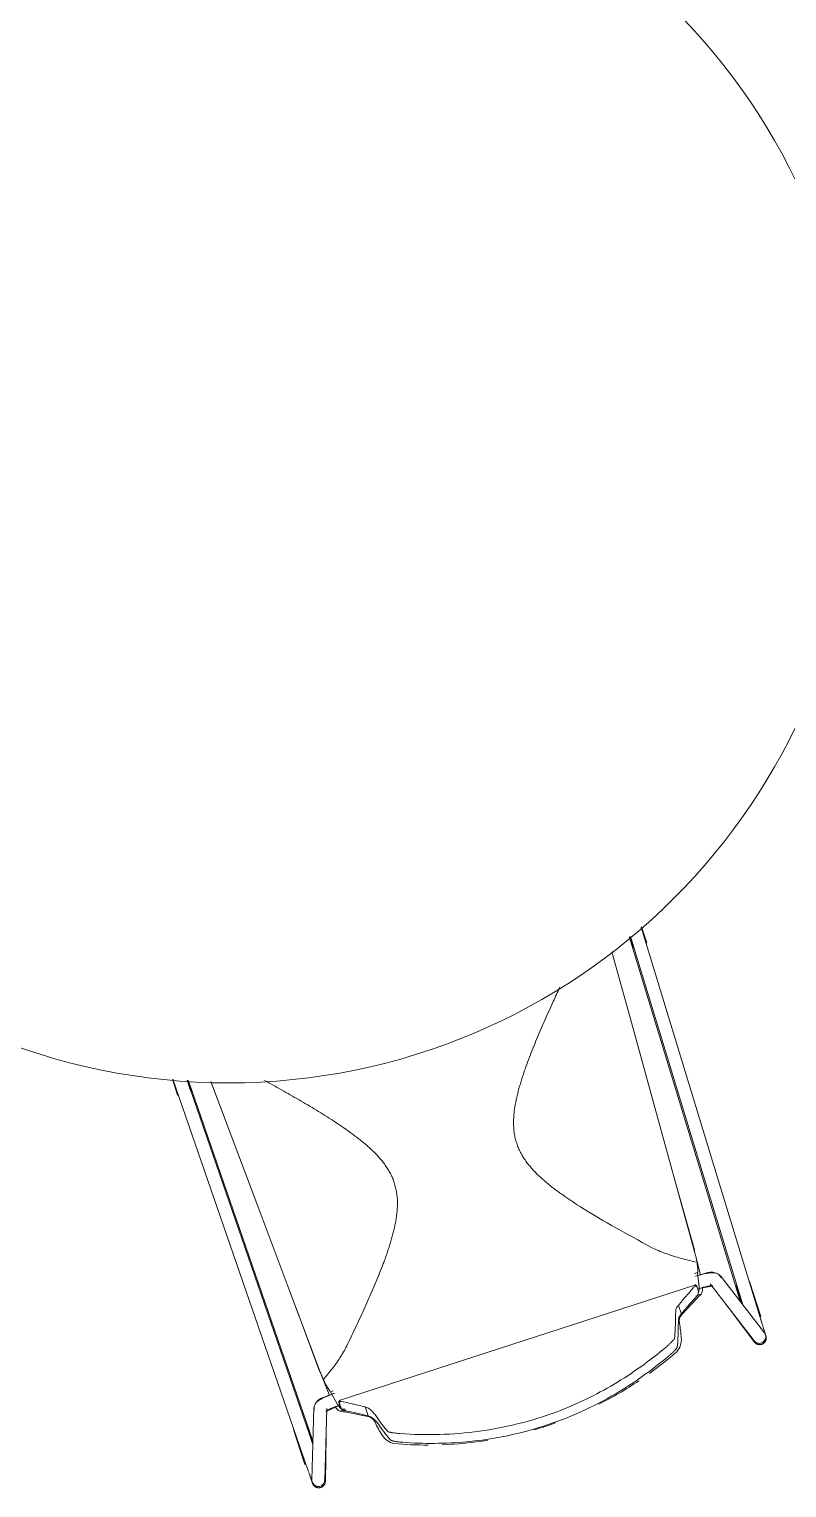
# Model space of a CAD drawing. Header units: inches. Extents: x 1135 to 11974, y 1600 to 2477.
# Drawn here: x 1375.6 to 1408, y 2036.3 to 2098.9 of the extents above; entities that cross this region are included whole.
import ezdxf

# ---------------------------------------------------------------- set-up
doc = ezdxf.new("R2010")
doc.units = ezdxf.units.IN
doc.header["$MEASUREMENT"] = 0
doc.layers.add('I-FURN', color=47, linetype='Continuous', lineweight=9)

# ---------------------------------------------------------------- blocks, each defined once
blk = doc.blocks.new('Combo - Work Table Chairs - Seats 5 - 4-6 Diameter - Combo - Work Table Chairs - Seats 5 - 4-6 Diameter-4124620-MEZ - Tel_Data_Elec Plan')
at = {"layer": 'I-FURN'}
for p, q in [((-26.761, 3.461), (-43.319, -2.257)), ((-26.76, 3.479), (-27.447, 3.256)), ((-27.436, 3.224), (-27.447, 3.256)), ((-42.424, -2.541), (-26.8, 2.855)), ((-42.28, -2.545), (-26.835, 2.789)), ((-27.258, 2.674), (-27.266, 2.699)), ((-26.803, 2.822), (-27.258, 2.674)), ((-27.256, 2.667), (-27.258, 2.674)), ((-26.803, 2.814), (-27.256, 2.667)), ((-27.212, 2.717), (-26.801, 2.85)), ((-41.79, -1.715), (-43.289, -2.202)), ((-39.296, -2.829), (-36.544, -1.809)), ((-40.869, -2.585), (-43.952, -2.496)), ((-43.319, -2.257), (-43.551, -2.337)), ((-43.279, -2.234), (-43.289, -2.202)), ((-42.658, -2.032), (-43.279, -2.234)), ((-42.387, -2.524), (-41.609, -2.272)), ((-41.601, -2.297), (-42.358, -2.543)), ((-41.599, -2.303), (-42.337, -2.543)), ((-41.609, -2.272), (-41.601, -2.297)), ((-41.601, -2.297), (-41.599, -2.303)), ((-44.05, -2.509), (-44.104, -2.528)), ((-44.057, -2.512), (-44.09, -2.524)), ((-44.016, -3.076), (-42.08, -3.109)), ((-43.968, -3.055), (-40.885, -3.145)), ((-40.896, -2.6), (-40.96, -2.598)), ((-40.327, -3.258), (-40.429, -2.945)), ((-39.296, -2.829), (-39.411, -2.89)), ((-41.004, -3.136), (-40.831, -3.508)), ((-40.637, -3.659), (-40.861, -3.732)), ((-40.775, -3.635), (-40.754, -3.697)), ((-40.649, -3.679), (-40.638, -3.662)), ((-35.593, -18.913), (-40.532, -3.712)), ((-40.127, -3.411), (-40.17, -3.277)), ((-41.055, -3.986), (-41.232, -4.895)), ((-40.911, -3.768), (-40.934, -3.8)), ((-40.926, -3.859), (-40.907, -3.917)), ((-41.211, -4.906), (-40.827, -4.781)), ((-20.634, -16.155), (-36.436, -20.97)), ((-20.671, -16.113), (-36.322, -20.882)), ((-21.103, -16.268), (-20.661, -16.124)), ((-21.101, -16.274), (-21.103, -16.268)), ((-21.101, -16.274), (-20.656, -16.13)), ((-21.093, -16.299), (-21.101, -16.274)), ((-20.637, -16.151), (-21.039, -16.282)), ((-36.993, -21.725), (-20.229, -16.617)), ((-20.912, -16.856), (-20.923, -16.824)), ((-20.912, -16.856), (-20.217, -16.63)), ((-31.294, -18.118), (-34.075, -18.898)), ((-36.855, -18.364), (-36.178, -18.996)), ((-36.464, -18.219), (-36.836, -18.34)), ((-35.958, -19.064), (-35.925, -19.073)), ((-35.851, -19.073), (-35.925, -19.073)), ((-35.651, -19), (-35.863, -19.069)), ((-35.851, -19.073), (-35.639, -19.004)), ((-35.767, -19.046), (-35.745, -19.115)), ((-35.716, -19.251), (-35.638, -19.653)), ((-35.593, -18.913), (-35.597, -18.967)), ((-35.059, -19.47), (-35.161, -19.157)), ((-35.043, -19.057), (-35.092, -18.907)), ((-35.546, -19.577), (-37.992, -21.465)), ((-37.65, -21.908), (-35.204, -20.02)), ((-35.285, -20.063), (-35.234, -20.024)), ((-36.492, -20.308), (-38.039, -21.473)), ((-36.937, -21.752), (-35.438, -21.265)), ((-35.618, -20.709), (-36.396, -20.961)), ((-36.384, -20.93), (-35.627, -20.683)), ((-36.368, -20.917), (-35.629, -20.677)), ((-35.629, -20.677), (-35.627, -20.683)), ((-35.627, -20.683), (-35.618, -20.709)), ((-37.228, -21.797), (-36.993, -21.726)), ((-36.947, -21.72), (-36.326, -21.518)), ((-36.937, -21.752), (-36.947, -21.72)), ((-37.787, -21.968), (-37.733, -21.951)), ((-37.774, -21.963), (-37.74, -21.953))]:
    blk.add_line(p, q, dxfattribs=at)
at = {"layer": 'I-FURN', "flags": 128}
for points in [[(-32.439, -0.264), (-28.94, 1.053), (-26.855, 1.838)], [(-39.292, -2.843), (-35.864, -1.553), (-32.439, -0.264)], [(-44.107, -2.53), (-44.106, -2.529), (-44.104, -2.529), (-44.101, -2.528), (-44.097, -2.526), (-44.091, -2.524), (-44.084, -2.522), (-44.076, -2.519), (-44.067, -2.516), (-44.056, -2.512), (-44.045, -2.508), (-44.032, -2.504), (-44.018, -2.499), (-44.003, -2.494), (-43.987, -2.488), (-43.969, -2.482), (-43.951, -2.476), (-43.932, -2.469), (-43.911, -2.462), (-43.89, -2.455), (-43.868, -2.447), (-43.845, -2.439), (-43.821, -2.431), (-43.796, -2.422), (-43.771, -2.414), (-43.745, -2.404), (-43.718, -2.395), (-43.69, -2.386), (-43.662, -2.376), (-43.634, -2.366), (-43.604, -2.356), (-43.575, -2.346), (-43.545, -2.335), (-43.514, -2.325), (-43.484, -2.314), (-43.453, -2.304), (-43.422, -2.293), (-43.39, -2.282), (-43.359, -2.271), (-43.327, -2.26), (-43.319, -2.257)], [(-43.924, -3.059), (-43.935, -3.062), (-43.946, -3.065), (-43.956, -3.068), (-43.967, -3.07), (-43.979, -3.072), (-43.99, -3.073), (-44.001, -3.074), (-44.012, -3.074), (-44.023, -3.074), (-44.034, -3.074), (-44.046, -3.073), (-44.057, -3.071), (-44.068, -3.069), (-44.079, -3.067), (-44.09, -3.064), (-44.1, -3.061), (-44.111, -3.058), (-44.121, -3.054), (-44.132, -3.049), (-44.142, -3.044), (-44.152, -3.039), (-44.161, -3.033), (-44.171, -3.027), (-44.18, -3.021), (-44.189, -3.014), (-44.198, -3.007), (-44.206, -3), (-44.214, -2.992), (-44.222, -2.984), (-44.229, -2.975), (-44.236, -2.967), (-44.243, -2.958), (-44.249, -2.948), (-44.255, -2.939), (-44.261, -2.929), (-44.266, -2.919), (-44.271, -2.909), (-44.275, -2.899), (-44.279, -2.889), (-44.283, -2.878), (-44.286, -2.867), (-44.289, -2.856), (-44.291, -2.845), (-44.293, -2.834), (-44.294, -2.823), (-44.295, -2.812), (-44.295, -2.801), (-44.296, -2.79), (-44.295, -2.778), (-44.294, -2.767), (-44.293, -2.756), (-44.291, -2.745), (-44.289, -2.734), (-44.286, -2.723), (-44.283, -2.712), (-44.28, -2.702), (-44.276, -2.691), (-44.272, -2.681), (-44.267, -2.671), (-44.262, -2.661), (-44.256, -2.651), (-44.25, -2.642), (-44.244, -2.632), (-44.237, -2.623), (-44.23, -2.615), (-44.223, -2.606), (-44.215, -2.598), (-44.207, -2.59), (-44.199, -2.583), (-44.19, -2.576), (-44.181, -2.569), (-44.172, -2.562), (-44.163, -2.556), (-44.153, -2.55), (-44.143, -2.545), (-44.133, -2.54), (-44.123, -2.536), (-44.113, -2.532), (-44.107, -2.53)], [(-44.09, -2.524), (-44.096, -2.526), (-44.1, -2.527), (-44.104, -2.529), (-44.106, -2.529), (-44.107, -2.53)], [(-43.881, -3.044), (-43.891, -3.048), (-43.899, -3.05), (-43.907, -3.053), (-43.913, -3.055), (-43.917, -3.057), (-43.921, -3.058), (-43.923, -3.059), (-43.924, -3.059)], [(-43.924, -3.059), (-43.924, -3.059), (-43.922, -3.058), (-43.918, -3.057), (-43.914, -3.055), (-43.908, -3.054), (-43.907, -3.053)], [(-41.019, -3.096), (-41.018, -3.097), (-41.015, -3.1), (-41.011, -3.105), (-41.006, -3.112), (-41.001, -3.12), (-40.994, -3.13), (-40.987, -3.141), (-40.979, -3.153), (-40.971, -3.167), (-40.963, -3.182), (-40.954, -3.198), (-40.945, -3.215), (-40.936, -3.233), (-40.926, -3.252), (-40.916, -3.272), (-40.907, -3.293), (-40.897, -3.315), (-40.887, -3.337), (-40.877, -3.36), (-40.867, -3.384), (-40.857, -3.408), (-40.847, -3.433), (-40.837, -3.458), (-40.828, -3.483), (-40.818, -3.509), (-40.809, -3.536), (-40.799, -3.562), (-40.79, -3.589), (-40.781, -3.616), (-40.775, -3.635)], [(-40.869, -2.585), (-40.815, -2.591), (-40.769, -2.604), (-40.732, -2.62), (-40.7, -2.638), (-40.674, -2.656), (-40.651, -2.674), (-40.631, -2.693), (-40.612, -2.711), (-40.596, -2.729), (-40.58, -2.748), (-40.565, -2.767), (-40.551, -2.786), (-40.537, -2.806), (-40.523, -2.826), (-40.51, -2.847), (-40.497, -2.869), (-40.484, -2.891), (-40.471, -2.913), (-40.459, -2.937), (-40.446, -2.961), (-40.433, -2.985), (-40.421, -3.011), (-40.409, -3.036), (-40.396, -3.063), (-40.384, -3.09), (-40.372, -3.117), (-40.36, -3.145), (-40.348, -3.174), (-40.336, -3.203), (-40.324, -3.232), (-40.313, -3.262), (-40.301, -3.292), (-40.29, -3.322), (-40.279, -3.353), (-40.268, -3.383), (-40.258, -3.414), (-40.247, -3.445), (-40.242, -3.462)], [(-39.296, -2.829), (-39.295, -2.832), (-39.292, -2.842)], [(-40.926, -3.859), (-40.92, -3.782), (-40.861, -3.732)], [(-40.172, -3.297), (-40.329, -3.379), (-40.564, -3.508), (-40.713, -3.597), (-40.868, -3.714), (-40.92, -3.783), (-40.921, -3.785)], [(-40.861, -3.732), (-40.885, -3.743), (-40.905, -3.76), (-40.92, -3.782), (-40.921, -3.785)], [(-40.875, -3.751), (-40.762, -3.715), (-40.649, -3.679)], [(-40.649, -3.679), (-40.615, -3.684), (-40.601, -3.699), (-40.594, -3.716), (-40.59, -3.734), (-40.589, -3.752)], [(-40.532, -3.712), (-40.542, -3.693), (-40.556, -3.676), (-40.573, -3.664), (-40.594, -3.657), (-40.615, -3.655), (-40.637, -3.659)], [(-40.635, -3.658), (-40.573, -3.664), (-40.532, -3.712)], [(-40.993, -3.95), (-40.99, -3.933), (-40.986, -3.916)], [(-40.928, -3.807), (-40.93, -3.833), (-40.926, -3.859)], [(-40.593, -3.798), (-40.699, -4.289), (-40.827, -4.781)], [(-40.591, -3.788), (-40.592, -3.793), (-40.593, -3.798)], [(-21.287, -15.366), (-24.162, -16.157), (-28.552, -17.364), (-33.071, -18.607)], [(-33.071, -18.607), (-33.637, -18.763), (-34.204, -18.919)], [(-35.863, -19.069), (-35.943, -19.068), (-35.994, -19.051), (-36.036, -19.03), (-36.073, -19.007), (-36.105, -18.983), (-36.134, -18.957)], [(-35.955, -19.06), (-35.804, -19.1), (-35.664, -19.1), (-35.432, -19.08), (-35.102, -19.037), (-35.058, -19.031)], [(-35.916, -19.076), (-35.883, -19.079), (-35.851, -19.073)], [(-35.626, -19.695), (-35.625, -19.693), (-35.625, -19.689), (-35.625, -19.683), (-35.625, -19.675), (-35.625, -19.665), (-35.625, -19.653), (-35.626, -19.64), (-35.627, -19.625), (-35.629, -19.609), (-35.631, -19.592), (-35.633, -19.574), (-35.636, -19.555), (-35.639, -19.535), (-35.642, -19.514), (-35.646, -19.492), (-35.651, -19.469), (-35.655, -19.446), (-35.661, -19.422), (-35.666, -19.398), (-35.672, -19.373), (-35.678, -19.347), (-35.685, -19.322), (-35.691, -19.295), (-35.699, -19.269), (-35.706, -19.242), (-35.714, -19.215), (-35.722, -19.188), (-35.73, -19.161), (-35.739, -19.134), (-35.745, -19.115)], [(-35.66, -18.91), (-35.648, -18.925), (-35.639, -18.941), (-35.633, -18.958), (-35.631, -18.976), (-35.651, -19)], [(-35.639, -19.004), (-35.622, -18.996), (-35.608, -18.984), (-35.598, -18.968), (-35.591, -18.95), (-35.59, -18.931), (-35.593, -18.913)], [(-35.204, -20.02), (-35.164, -19.983), (-35.135, -19.946), (-35.113, -19.911), (-35.098, -19.878), (-35.088, -19.848), (-35.08, -19.819), (-35.074, -19.793), (-35.07, -19.767), (-35.068, -19.743), (-35.066, -19.718), (-35.065, -19.694), (-35.065, -19.67), (-35.065, -19.646), (-35.066, -19.622), (-35.068, -19.597), (-35.07, -19.572), (-35.072, -19.546), (-35.075, -19.521), (-35.079, -19.494), (-35.083, -19.467), (-35.087, -19.44), (-35.092, -19.412), (-35.097, -19.384), (-35.102, -19.355), (-35.108, -19.326), (-35.115, -19.297), (-35.121, -19.267), (-35.128, -19.237), (-35.136, -19.207), (-35.144, -19.176), (-35.152, -19.146), (-35.16, -19.115), (-35.169, -19.084), (-35.178, -19.052), (-35.187, -19.021), (-35.197, -18.99), (-35.207, -18.959), (-35.212, -18.942)], [(-34.177, -18.911), (-34.105, -18.902), (-34.075, -18.898)], [(-34.08, -18.882), (-34.076, -18.894), (-34.075, -18.898)], [(-37.791, -21.968), (-37.802, -21.971), (-37.813, -21.974), (-37.824, -21.976), (-37.835, -21.978), (-37.846, -21.979), (-37.857, -21.98), (-37.868, -21.98), (-37.879, -21.98), (-37.891, -21.98), (-37.902, -21.979), (-37.913, -21.977), (-37.924, -21.975), (-37.935, -21.973), (-37.946, -21.97), (-37.957, -21.967), (-37.967, -21.964), (-37.978, -21.96), (-37.988, -21.955), (-37.998, -21.951), (-38.008, -21.945), (-38.018, -21.94), (-38.027, -21.934), (-38.036, -21.927), (-38.045, -21.921), (-38.054, -21.914), (-38.062, -21.906), (-38.07, -21.898), (-38.078, -21.89), (-38.086, -21.882), (-38.093, -21.873), (-38.099, -21.864), (-38.106, -21.855), (-38.112, -21.846), (-38.117, -21.836), (-38.123, -21.826), (-38.128, -21.816), (-38.132, -21.806), (-38.136, -21.795), (-38.14, -21.785), (-38.143, -21.774), (-38.145, -21.763), (-38.148, -21.752), (-38.15, -21.741), (-38.151, -21.73), (-38.152, -21.719), (-38.153, -21.708), (-38.153, -21.696), (-38.152, -21.685), (-38.151, -21.674), (-38.15, -21.663), (-38.148, -21.652), (-38.146, -21.641), (-38.144, -21.63), (-38.141, -21.619), (-38.137, -21.609), (-38.133, -21.598), (-38.129, -21.588), (-38.124, -21.578), (-38.119, -21.568), (-38.114, -21.558), (-38.108, -21.548), (-38.102, -21.539), (-38.095, -21.53), (-38.088, -21.521), (-38.081, -21.513), (-38.073, -21.505), (-38.065, -21.497), (-38.057, -21.489), (-38.048, -21.482), (-38.039, -21.475), (-38.03, -21.469), (-38.021, -21.463), (-38.011, -21.457), (-38.001, -21.451), (-37.991, -21.447), (-37.981, -21.442), (-37.971, -21.438), (-37.96, -21.434), (-37.954, -21.432)], [(-37.954, -21.432), (-37.954, -21.432), (-37.952, -21.432), (-37.949, -21.431), (-37.944, -21.429), (-37.938, -21.427), (-37.931, -21.425), (-37.923, -21.423), (-37.914, -21.42)], [(-37.937, -21.427), (-37.943, -21.429), (-37.948, -21.43), (-37.951, -21.431), (-37.953, -21.432), (-37.954, -21.432)], [(-36.993, -21.725), (-37.025, -21.735), (-37.057, -21.744), (-37.089, -21.754), (-37.121, -21.764), (-37.152, -21.773), (-37.183, -21.783), (-37.214, -21.792), (-37.244, -21.801), (-37.274, -21.811), (-37.304, -21.82), (-37.333, -21.829), (-37.362, -21.837), (-37.39, -21.846), (-37.417, -21.854), (-37.444, -21.862), (-37.47, -21.87), (-37.495, -21.878), (-37.519, -21.885), (-37.543, -21.892), (-37.566, -21.899), (-37.587, -21.906), (-37.608, -21.912), (-37.628, -21.918), (-37.647, -21.924), (-37.665, -21.929), (-37.681, -21.935), (-37.697, -21.939), (-37.711, -21.944), (-37.725, -21.948), (-37.737, -21.952), (-37.748, -21.955), (-37.758, -21.958), (-37.766, -21.96), (-37.773, -21.963), (-37.779, -21.964), (-37.784, -21.966), (-37.788, -21.967), (-37.79, -21.968), (-37.791, -21.968)], [(-37.791, -21.968), (-37.79, -21.968), (-37.788, -21.967), (-37.785, -21.966), (-37.781, -21.965), (-37.775, -21.963), (-37.774, -21.963)]]:
    blk.add_lwpolyline(points, dxfattribs=at)
at = {"layer": 'I-FURN'}
blk.add_circle((0.083, 1.083), 27, dxfattribs=at)
for centre, radius, start, end in [((-44.012, -2.794), 0.282, 163.23194, 218.87174), ((-44.012, -2.794), 0.282, 251.81187, 269), ((-40.904, -3.1), 0.5, 79.54084, 89), ((-40.904, -3.1), 0.5, 57.30603, 69.12837), ((-40.904, -3.1), 0.5, 18, 53.5), ((-28.262, -31.894), 31.074, 111.14353, 112.85093), ((-46.553, -2.917), 5.601, 349, 351.98648), ((-40.767, -3.788), 0.255, 133.40595, 159.41895), ((-42.833, -4.236), 1.904, 8.57894, 16.40663), ((-40.108, -4.485), 1.215, 124.7092, 133.40595), ((-41.659, -4.812), 0.435, 294.85925, 349), ((-41.6, -6.202), 0.817, 122.09559, 166.78038), ((-39.361, -9.771), 5.03, 114.85925, 122.09559), ((-26.257, -7.475), 16.204, 174.8302, 180.02204), ((-26.257, -7.475), 16.204, 182.14588, 189.11641), ((-26.257, -7.475), 16.204, 196.28556, 199.71536), ((-26.257, -7.475), 16.204, 206.86418, 213.93945), ((-26.257, -7.475), 16.204, 215.88741, 221.16807), ((-37.921, -17.524), 0.817, 229.19355, 273.90441), ((-38.208, -13.32), 5.03, 273.90441, 281.14075), ((-37.152, -18.682), 0.435, 47, 101.14075), ((-39.998, -23.092), 5.601, 44.01352, 47), ((-37.763, -19.839), 1.904, 19.59337, 27.37356), ((-35.829, -18.987), 0.255, 236.58105, 262.59405), ((-35.705, -18.036), 1.215, 262.59405, 271.2908), ((-42.232, 11.101), 31.074, 283.14907, 284.58583), ((-35.535, -19.624), 0.5, 307, 316.45916), ((-35.535, -19.624), 0.5, 326.87163, 18), ((-37.869, -21.698), 0.282, 187.44347, 230.03006), ((-37.869, -21.698), 0.282, 127, 140.84)]:
    blk.add_arc(centre, radius, start, end, dxfattribs=at)
for centre, major_axis, ratio, start_param, end_param in [((-43.96, -2.776), (0.008, 0.28), 0.978271, 0.074441, 0.336241), ((-43.965, -2.777), (-0.091, 0.265), 0.978148, 0, 2.879793), ((-43.96, -2.776), (0.008, 0.28), 0.978271, 0.336241, 2.430636), ((-43.96, -2.776), (0.008, 0.28), 0.978271, 2.692435, 3.216034), ((-37.821, -21.686), (-0.171, 0.222), 0.978271, 0.187358, 1.712286), ((-37.822, -21.685), (-0.082, 0.268), 0.978148, 0.261799, 2.879793), ((-37.821, -21.686), (-0.171, 0.222), 0.978271, 1.758154, 2.805352), ((-37.821, -21.686), (-0.171, 0.222), 0.978271, 2.805352, 3.067151)]:
    blk.add_ellipse(centre, major_axis=major_axis, ratio=ratio, start_param=start_param, end_param=end_param, dxfattribs=at)
for points in [[(-26.814, -0.473), (-26.947, -0.714), (-27.081, -0.955), (-27.216, -1.195)], [(-39.871, -3.104), (-39.887, -3.113), (-39.916, -3.129), (-39.956, -3.15), (-39.978, -3.163), (-39.988, -3.168)], [(-39.646, -2.992), (-39.684, -3.01), (-39.76, -3.047), (-39.834, -3.085), (-39.871, -3.104)], [(-39.292, -2.843), (-39.352, -2.865), (-39.471, -2.913), (-39.588, -2.965), (-39.646, -2.992)], [(-39.988, -3.168), (-40.019, -3.186), (-40.082, -3.223), (-40.141, -3.259), (-40.17, -3.277)], [(-41.211, -4.906), (-41.167, -4.746), (-41.087, -4.427), (-41.022, -4.108), (-40.993, -3.95)], [(-41.3, -5.103), (-41.282, -5.082), (-41.25, -5.028), (-41.223, -4.95), (-41.211, -4.906)], [(-40.918, -4.979), (-40.969, -5.039), (-41.073, -5.147), (-41.18, -5.23), (-41.234, -5.265)], [(-40.827, -4.781), (-40.839, -4.826), (-40.866, -4.903), (-40.9, -4.957), (-40.918, -4.979)], [(-42.255, -5.881), (-42.156, -5.792), (-41.948, -5.622), (-41.725, -5.463), (-41.61, -5.388)], [(-41.234, -5.265), (-41.351, -5.342), (-41.575, -5.5), (-41.781, -5.671), (-41.88, -5.759)], [(-41.61, -5.388), (-41.557, -5.353), (-41.452, -5.27), (-41.35, -5.163), (-41.3, -5.103)], [(-23.431, -12.846), (-23.228, -12.939), (-23.025, -13.033), (-22.823, -13.127)], [(-37.888, -18.047), (-37.761, -18.06), (-37.502, -18.08), (-37.231, -18.088), (-37.092, -18.088)], [(-37.092, -18.088), (-37.023, -18.088), (-36.88, -18.092), (-36.732, -18.1), (-36.656, -18.106)], [(-36.656, -18.106), (-36.631, -18.108), (-36.573, -18.129), (-36.502, -18.184), (-36.464, -18.219)], [(-37.453, -18.205), (-37.59, -18.204), (-37.861, -18.197), (-38.128, -18.179), (-38.26, -18.167)], [(-37.025, -18.226), (-37.099, -18.22), (-37.244, -18.21), (-37.384, -18.206), (-37.453, -18.205)], [(-36.836, -18.34), (-36.874, -18.305), (-36.944, -18.249), (-37, -18.228), (-37.025, -18.226)], [(-36.134, -18.957), (-36.244, -18.851), (-36.472, -18.642), (-36.712, -18.44), (-36.836, -18.34)], [(-36.464, -18.219), (-36.328, -18.326), (-36.062, -18.543), (-35.81, -18.767), (-35.687, -18.881)], [(-35.043, -19.057), (-35.009, -19.055), (-34.939, -19.05), (-34.867, -19.043), (-34.831, -19.039)], [(-34.831, -19.039), (-34.82, -19.038), (-34.795, -19.035), (-34.75, -19.029), (-34.717, -19.024), (-34.699, -19.022)], [(-34.699, -19.022), (-34.685, -19.02), (-34.656, -19.016), (-34.628, -19.011), (-34.613, -19.009)], [(-34.613, -19.009), (-34.544, -18.997), (-34.407, -18.971), (-34.272, -18.937), (-34.204, -18.919)]]:
    blk.add_open_spline(points, degree=3, dxfattribs=at)
for points, knots in [([(-27.216, -1.195), (-27.358, -1.447), (-27.645, -1.948), (-28.086, -2.693), (-28.47, -3.305), (-28.789, -3.786), (-28.997, -4.082), (-29.169, -4.314), (-29.3, -4.488), (-29.434, -4.658), (-29.574, -4.822), (-29.719, -4.984), (-29.867, -5.144), (-29.995, -5.272), (-30.102, -5.369), (-30.184, -5.439), (-30.268, -5.506), (-30.382, -5.596), (-30.53, -5.702), (-30.714, -5.819), (-30.904, -5.918), (-31.103, -5.998), (-31.311, -6.065), (-31.524, -6.116), (-31.736, -6.151), (-31.95, -6.169), (-32.167, -6.168), (-32.348, -6.157), (-32.492, -6.144), (-32.599, -6.133), (-32.705, -6.12), (-32.847, -6.098), (-33.024, -6.063), (-33.235, -6.014), (-33.444, -5.962), (-33.652, -5.906), (-33.859, -5.843), (-34.064, -5.776), (-34.268, -5.707), (-34.471, -5.635), (-34.74, -5.535), (-35.208, -5.353), (-35.869, -5.077), (-36.654, -4.727), (-37.432, -4.365), (-37.947, -4.119), (-38.203, -3.995)], [-1, -1, -1, -1, -0.9375, -0.875, -0.8125, -0.78125, -0.75, -0.734375, -0.71875, -0.703125, -0.6875, -0.671875, -0.65625, -0.640625, -0.632812, -0.625, -0.617188, -0.609375, -0.59375, -0.578125, -0.5625, -0.546875, -0.53125, -0.515625, -0.5, -0.484375, -0.46875, -0.453125, -0.445312, -0.4375, -0.429688, -0.421875, -0.40625, -0.390625, -0.375, -0.359375, -0.34375, -0.328125, -0.3125, -0.296875, -0.28125, -0.25, -0.1875, -0.125, -0.0625, 0, 0, 0, 0]), ([(-39.646, -2.992), (-39.498, -3.12), (-39.271, -3.304), (-38.957, -3.538), (-38.635, -3.76), (-38.379, -3.905), (-38.203, -3.995)], [0, 0, 0, 0, 0.333333, 0.5, 0.666667, 1, 1, 1, 1]), ([(-40.986, -3.916), (-40.984, -3.909), (-40.978, -3.889), (-40.969, -3.864), (-40.959, -3.841), (-40.954, -3.831), (-40.949, -3.824), (-40.946, -3.817), (-40.943, -3.812), (-40.94, -3.808), (-40.938, -3.805), (-40.936, -3.802), (-40.933, -3.798), (-40.929, -3.792), (-40.925, -3.787), (-40.92, -3.782), (-40.917, -3.779), (-40.912, -3.775), (-40.907, -3.771), (-40.898, -3.765), (-40.887, -3.758), (-40.879, -3.753), (-40.875, -3.751)], [-1, -1, -1, -1, -0.857143, -0.571429, -0.5, -0.428571, -0.392857, -0.357143, -0.321429, -0.303571, -0.285714, -0.267857, -0.25, -0.214286, -0.178571, -0.160714, -0.142857, -0.125, -0.107143, -0.071429, -0.035714, 0, 0, 0, 0]), ([(-42.343, -6.393), (-42.339, -6.351), (-42.332, -6.268), (-42.321, -6.171), (-42.31, -6.1), (-42.302, -6.05), (-42.294, -6.006), (-42.283, -5.954), (-42.27, -5.904), (-42.26, -5.885), (-42.255, -5.881)], [-1, -1, -1, -1, -0.833333, -0.666667, -0.583333, -0.5, -0.416667, -0.333333, -0.166667, 0, 0, 0, 0]), ([(-41.88, -5.759), (-41.884, -5.763), (-41.893, -5.782), (-41.907, -5.831), (-41.917, -5.883), (-41.926, -5.928), (-41.933, -5.977), (-41.944, -6.048), (-41.955, -6.145), (-41.962, -6.229), (-41.966, -6.271)], [-1, -1, -1, -1, -0.833333, -0.666667, -0.583333, -0.5, -0.416667, -0.333333, -0.166667, 0, 0, 0, 0]), ([(-38.633, -17.805), (-39.002, -17.37), (-39.693, -16.464), (-40.588, -15.002), (-41.316, -13.45), (-41.974, -11.5), (-42.319, -9.583), (-42.407, -7.758), (-42.377, -6.848), (-42.343, -6.393)], [-1, -1, -1, -1, -0.861111, -0.722222, -0.583333, -0.444444, -0.222222, -0.111111, 0, 0, 0, 0]), ([(-41.966, -6.271), (-42.008, -6.839), (-42.033, -7.978), (-41.897, -9.686), (-41.573, -11.37), (-40.96, -13.334), (-40.112, -15.088), (-39.111, -16.615), (-38.553, -17.334), (-38.258, -17.683)], [-1, -1, -1, -1, -0.861111, -0.722222, -0.583333, -0.444444, -0.222222, -0.111111, 0, 0, 0, 0]), ([(-33.965, -17.039), (-33.696, -16.536), (-33.147, -15.534), (-32.495, -14.421), (-32.068, -13.758), (-31.909, -13.518), (-31.787, -13.341), (-31.662, -13.166), (-31.536, -12.991), (-31.406, -12.818), (-31.271, -12.651), (-31.132, -12.485), (-30.991, -12.322), (-30.868, -12.19), (-30.766, -12.088), (-30.688, -12.015), (-30.607, -11.943), (-30.498, -11.848), (-30.358, -11.733), (-30.183, -11.605), (-30.001, -11.494), (-29.808, -11.398), (-29.606, -11.314), (-29.398, -11.245), (-29.19, -11.193), (-28.978, -11.161), (-28.761, -11.148), (-28.542, -11.148), (-28.361, -11.155), (-28.218, -11.166), (-28.075, -11.182), (-27.896, -11.21), (-27.683, -11.252), (-27.47, -11.298), (-27.26, -11.349), (-27.051, -11.407), (-26.844, -11.471), (-26.637, -11.536), (-26.431, -11.604), (-26.159, -11.7), (-25.684, -11.876), (-25.015, -12.146), (-24.219, -12.489), (-23.693, -12.726), (-23.431, -12.846)], [-1, -1, -1, -1, -0.875, -0.75, -0.71875, -0.703125, -0.6875, -0.671875, -0.65625, -0.640625, -0.625, -0.609375, -0.59375, -0.578125, -0.570312, -0.5625, -0.554688, -0.546875, -0.53125, -0.515625, -0.5, -0.484375, -0.46875, -0.453125, -0.4375, -0.421875, -0.40625, -0.390625, -0.375, -0.367188, -0.359375, -0.34375, -0.328125, -0.3125, -0.296875, -0.28125, -0.265625, -0.25, -0.234375, -0.21875, -0.1875, -0.125, -0.0625, 0, 0, 0, 0]), ([(-33.965, -17.039), (-34.069, -17.248), (-34.21, -17.565), (-34.356, -18.004), (-34.483, -18.448), (-34.566, -18.783), (-34.613, -19.009)], [0, 0, 0, 0, 0.333333, 0.5, 0.666667, 1, 1, 1, 1]), ([(-38.26, -18.167), (-38.266, -18.167), (-38.285, -18.157), (-38.326, -18.125), (-38.365, -18.089), (-38.398, -18.058), (-38.434, -18.023), (-38.484, -17.972), (-38.551, -17.9), (-38.606, -17.837), (-38.633, -17.805)], [-1, -1, -1, -1, -0.833333, -0.666667, -0.583333, -0.5, -0.416667, -0.333333, -0.166667, 0, 0, 0, 0]), ([(-38.258, -17.683), (-38.231, -17.715), (-38.176, -17.778), (-38.11, -17.85), (-38.06, -17.901), (-38.024, -17.937), (-37.992, -17.968), (-37.953, -18.004), (-37.913, -18.036), (-37.894, -18.046), (-37.888, -18.047)], [-1, -1, -1, -1, -0.833333, -0.666667, -0.583333, -0.5, -0.416667, -0.333333, -0.166667, 0, 0, 0, 0])]:
    blk.add_open_spline(points, degree=3, knots=knots, dxfattribs=at)

msp = doc.modelspace()

# ---------------------------------------------------------------- block references
at = {"layer": 'I-FURN', "rotation": 89.99999999999993}
msp.add_blockref('Combo - Work Table Chairs - Seats 5 - 4-6 Diameter - Combo - Work Table Chairs - Seats 5 - 4-6 Diameter-4124620-MEZ - Tel_Data_Elec Plan', (1385.177, 2080.57), dxfattribs=at)

doc.saveas('drawing.dxf')
